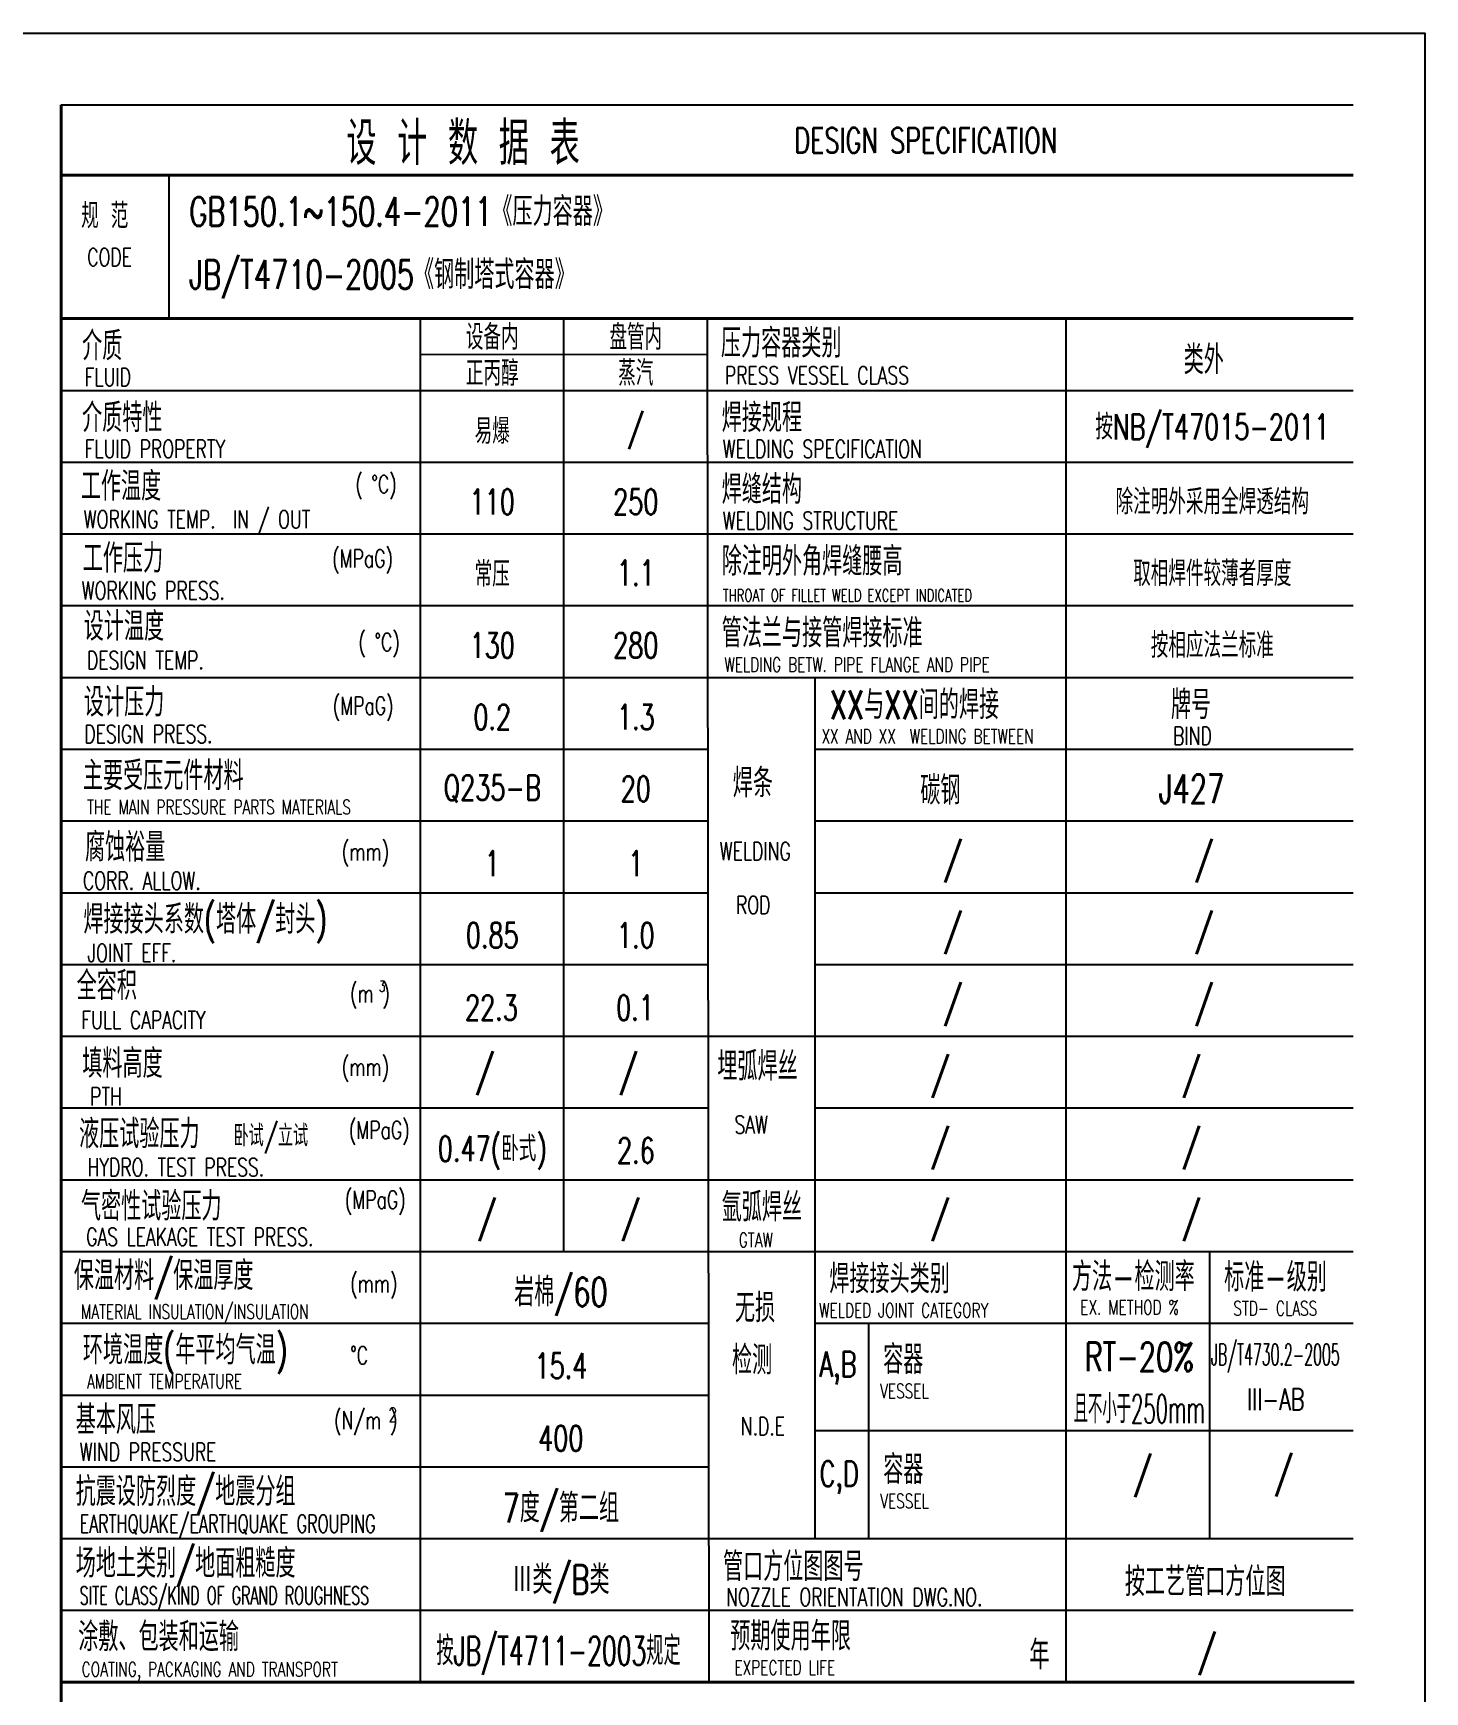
# Model space of a CAD drawing. Header units: millimetres. Extents: x -62352 to -47502, y -30131 to -9106.
# Drawn here: x -52350 to -47502, y -14884 to -9106 of the extents above; entities that cross this region are included whole.
import ezdxf
from ezdxf.enums import TextEntityAlignment as Align

# ---------------------------------------------------------------- set-up
doc = ezdxf.new("R2010")
doc.units = ezdxf.units.MM
doc.layers.add('实线', color=7, linetype='Continuous', lineweight=40)
doc.layers.add('尺寸线', color=4, linetype='Continuous')
doc.layers.add('文字层', color=3, linetype='Continuous')
doc.styles.add('工程', font='romans.shx', dxfattribs={"width": 0.7, "bigfont": 'hztxt.shx'})

msp = doc.modelspace()

# ---------------------------------------------------------------- linework, layer by layer
at = {"layer": '实线'}
for p, q in [((-52252.369, -19393.19), (-52252.369, -9355.75)), ((-52252.369, -9599.985), (-47752.369, -9599.985)), ((-52252.369, -10099.985), (-47752.369, -10099.985)), ((-52252.369, -14849.985), (-47747.806, -14849.985))]:
    msp.add_line(p, q, dxfattribs=at)
at = {"layer": '尺寸线'}
msp.add_lwpolyline([(-62352.171, -9105.75), (-47502.171, -9105.75), (-47502.171, -30130.75), (-62352.171, -30130.75)], close=True, dxfattribs=at)
at = {"layer": '文字层'}
for p, q in [((-52252.369, -9355.75), (-47752.171, -9355.75)), ((-51877.369, -9599.985), (-51877.369, -10099.985)), ((-51002.369, -10099.985), (-51002.369, -14849.985)), ((-50502.274, -10099.985), (-50502.274, -13349.985)), ((-50002.369, -10099.985), (-49996.589, -14849.985)), ((-48752.369, -10099.985), (-48752.369, -14849.985)), ((-51002.369, -10224.782), (-50002.218, -10223.565)), ((-52252.369, -10349.985), (-47752.369, -10349.985)), ((-52252.369, -10599.985), (-47752.369, -10599.985)), ((-52252.369, -10849.985), (-47752.369, -10849.985)), ((-52252.369, -11099.985), (-47752.369, -11099.985)), ((-52252.369, -11349.985), (-47752.369, -11349.985)), ((-49627.369, -11349.985), (-49627.369, -14349.985)), ((-52252.369, -11599.985), (-50000.553, -11599.985)), ((-49627.369, -11599.985), (-47752.369, -11599.985)), ((-52252.369, -11849.985), (-50000.25, -11849.985)), ((-49627.369, -11849.985), (-47752.369, -11849.985)), ((-52252.369, -12099.985), (-49999.948, -12099.985)), ((-49627.369, -12099.985), (-47752.369, -12099.985)), ((-52252.369, -12349.985), (-50002.369, -12349.985)), ((-50002.369, -12349.985), (-49999.645, -12349.985)), ((-49627.369, -12349.985), (-47752.369, -12349.985)), ((-52255.092, -12599.985), (-51880.092, -12599.985)), ((-52252.369, -12599.985), (-49627.369, -12599.985)), ((-49627.369, -12599.985), (-47752.369, -12599.985)), ((-49439.869, -12599.985), (-47752.369, -12599.985)), ((-52252.369, -12849.985), (-49999.04, -12849.985)), ((-50002.369, -12849.985), (-49999.04, -12849.985)), ((-49627.369, -12849.985), (-47752.369, -12849.985)), ((-49627.369, -12849.985), (-47752.369, -12849.985)), ((-52252.369, -13099.985), (-47752.369, -13099.985)), ((-52252.369, -13349.985), (-47752.369, -13349.985)), ((-48252.369, -13349.985), (-48252.369, -14349.985)), ((-52252.369, -13599.985), (-49998.11, -13599.985)), ((-49627.369, -13599.985), (-47752.369, -13599.985)), ((-49439.869, -13599.985), (-49439.869, -14349.985)), ((-52252.369, -13849.985), (-49997.806, -13849.985)), ((-49627.369, -13972.98), (-47752.369, -13972.98)), ((-52252.369, -14099.985), (-49997.501, -14099.985)), ((-52252.064, -14349.985), (-47752.064, -14349.985)), ((-52252.369, -14599.985), (-47752.369, -14599.985)), ((-52252.369, -14849.985), (-47752.369, -14849.985)), ((-52252.369, -14849.985), (-47752.369, -14849.985))]:
    msp.add_line(p, q, dxfattribs=at)

# ---------------------------------------------------------------- texts
at = {"layer": '文字层', "style": '工程'}
for s, height, width, p in [('设 计 数 据 表', 150, 0.7, (-51259.173, -9564.697)), ('DESIGN SPECIFICATION', 87.5, 0.7, (-49698.755, -9522.978)), ('规 范', 87.5, 0.7, (-52183.238, -9785.733)), ('GB150.1~150.4-2011《压力容器》', 100, 0.7, (-51806.511, -9777.161)), ('CODE', 62.5, 0.7, (-52161.852, -9917.249)), ('JB/T4710-2005《钢制塔式容器》', 100, 0.7, (-51806.511, -9996.92)), ('介质', 100, 0.7, (-52179.836, -10245.341)), ('压力容器类别', 100, 0.7, (-49954.386, -10235.674)), ('FLUID', 62.5, 0.7, (-52170.51, -10335.241)), ('PRESS VESSEL CLASS', 62.5, 0.7, (-49940.507, -10329.057)), ('介质特性', 100, 0.7, (-52179.836, -10495.341)), ('焊接规程', 100, 0.7, (-49951.714, -10495.341)), ('FLUID PROPERTY', 62.5, 0.7, (-52170.51, -10585.241)), ('WELDING SPECIFICATION', 62.5, 0.7, (-49947.753, -10585.241)), ('工作温度', 100, 0.7, (-52184.207, -10734.102)), ('( %%DC)', 62.5, 0.7, (-51227.984, -10708.196)), ('焊缝结构', 100, 0.7, (-49951.714, -10745.341)), ('WORKING TEMP.  IN / OUT', 62.5, 0.7, (-52173.882, -10830.59)), ('WELDING STRUCTURE', 62.5, 0.7, (-49947.753, -10835.241)), ('工作压力', 100, 0.7, (-52177.549, -10985.213)), ('(MPaG)', 62.5, 0.7, (-51308.462, -10967.071)), ('除注明外角焊缝腰高', 100, 0.7, (-49951.714, -10995.341)), ('WORKING PRESS.', 62.5, 0.7, (-52181.313, -11078.974)), ('THROAT OF FILLET WELD EXCEPT INDICATED', 42.5, 0.7, (-49947.753, -11085.241)), ('设计温度', 100, 0.7, (-52174.018, -11222.232)), ('管法兰与接管焊接标准', 100, 0.7, (-49951.714, -11245.341)), ('( %%DC)', 62.5, 0.7, (-51217.172, -11258.196)), ('DESIGN TEMP.', 62.5, 0.7, (-52162.549, -11321.568)), ('WELDING BETW. PIPE FLANGE AND PIPE', 50, 0.7, (-49942.295, -11330.305)), ('设计压力', 100, 0.7, (-52173.319, -11486.348)), ('(MPaG)', 62.5, 0.7, (-51306.542, -11480.057)), ('XX与XX间的焊接', 100, 0.7, (-49575.201, -11495.341)), ('牌号', 100, 0.7, (-48386.722, -11495.341)), ('DESIGN PRESS.', 62.5, 0.7, (-52171.91, -11578.65)), ('XX AND XX  WELDING BETWEEN', 50, 0.7, (-49604.359, -11580.305)), ('BIND', 62.5, 0.7, (-48378.997, -11585.241)), ('主要受压元件材料', 100, 0.7, (-52177.085, -11742.639)), ('焊条', 100, 0.7, (-49913.065, -11767.594)), ('THE MAIN PRESSURE PARTS MATERIALS', 50, 0.7, (-52162.782, -11826.99)), ('腐蚀裕量', 100, 0.7, (-52169.644, -11991.546)), ('(mm)', 62.5, 0.7, (-51274.95, -11988.329)), ('WELDING ', 62.5, 0.7, (-49958.257, -11986.928)), ('CORR. ALLOW.', 62.5, 0.7, (-52177.008, -12089.514)), ('焊接接头系数(塔体/封头)', 100, 0.7, (-52175.22, -12243.005)), ('ROD', 62.5, 0.7, (-49901.768, -12174.196)), ('JOINT EFF.', 62.5, 0.7, (-52161.099, -12341.215)), ('全容积', 100, 0.7, (-52198.849, -12474.054)), ('(m )', 62.5, 0.7, (-51246.454, -12482.966)), ('3', 37.5, 0.7, (-51146.06, -12444.978)), ('FULL CAPACITY', 62.5, 0.7, (-52182.064, -12574.682)), ('填料高度', 100, 0.7, (-52179.009, -12745.061)), ('埋弧焊丝', 100, 0.7, (-49966.787, -12754.613)), ('(mm)', 62.5, 0.7, (-51274.95, -12738.329)), ('PTH', 62.5, 0.7, (-52151.709, -12840.997)), ('液压试验压力', 100, 0.7, (-52190.418, -12990.614)), ('(MPaG)', 62.5, 0.7, (-51250.253, -12958.039)), ('SAW', 62.5, 0.7, (-49906.876, -12939.452)), ('卧试/立试', 75, 0.7, (-51651.901, -12983.848)), ('HYDRO. TEST PRESS. ', 62.5, 0.7, (-52160.763, -13087.738)), ('气密性试验压力', 100, 0.7, (-52183.906, -13242.354)), ('(MPaG)', 62.5, 0.7, (-51264.315, -13200.972)), ('氩弧焊丝', 100, 0.7, (-49951.714, -13245.341)), ('GAS LEAKAGE TEST PRESS.', 62.5, 0.7, (-52165.406, -13330.289)), ('GTAW', 50, 0.7, (-49892.033, -13335.005)), ('保温材料/保温厚度', 100, 0.7, (-52208.688, -13484)), ('焊接接头类别', 100, 0.7, (-49576.714, -13495.341)), ('方法-检测率', 100, 0.7, (-48731.558, -13487.882)), ('标准-级别', 100, 0.7, (-48201.365, -13489.538)), ('(mm)', 62.5, 0.7, (-51245.549, -13492.912)), ('无损', 100, 0.7, (-49905.328, -13596.799)), (' EX. METHOD %%%', 50, 0.7, (-48726.587, -13569.043)), ('MATERIAL INSULATION/INSULATION', 50, 0.7, (-52183.819, -13584.628)), ('WELDED JOINT CATEGORY', 50, 0.7, (-49612.27, -13580.305)), ('   STD- CLASS', 50, 0.7, (-48247.686, -13572.846)), ('环境温度(年平均气温)', 100, 0.7, (-52177.16, -13743.139)), ('%%DC', 62.5, 0.7, (-51245.549, -13742.912)), ('检测', 100, 0.7, (-49915.802, -13778.217)), ('容器', 100, 0.7, (-49389.214, -13776.378)), ('JB/T4730.2-2005', 75, 0.48, (-48247.686, -13746.236)), ('A,B', 87.5, 0.7, (-49610.909, -13786.163)), ('AMBIENT TEMPERATURE', 50, 0.7, (-52162.857, -13827.489)), ('VESSEL ', 50, 0.7, (-49399.784, -13861.341)), ('III-AB', 75, 0.7, (-48122.368, -13902.273)), ('基本风压', 100, 0.7, (-52202.112, -13986.174)), ('(N/m )', 62.5, 0.7, (-51302.283, -13968.884)), ('N.D.E', 62.5, 0.7, (-49884.977, -13990.105)), ('WIND PRESSURE', 62.5, 0.7, (-52188.234, -14079.557)), ('C,D', 87.5, 0.7, (-49610.604, -14167.876)), ('容器', 100, 0.7, (-49388.909, -14159.577)), ('抗震设防烈度/地震分组', 100, 0.7, (-52202.112, -14236.174)), ('VESSEL ', 50, 0.7, (-49399.48, -14244.54)), ('EARTHQUAKE/EARTHQUAKE GROUPING', 62.5, 0.65, (-52188.234, -14329.557)), ('场地土类别/地面粗糙度', 100, 0.7, (-52202.112, -14486.174)), ('管口方位图图号', 100, 0.7, (-49947.091, -14497.692)), ('SITE CLASS/KIND OF GRAND ROUGHNESS', 62.5, 0.58, (-52188.234, -14579.557)), ('NOZZLE ORIENTATION DWG.NO.', 62.5, 0.7, (-49935.962, -14584.963)), ('涂敷、包装和运输', 100, 0.7, (-52193.27, -14742.354)), ('预期使用年限', 100, 0.7, (-49921.676, -14740.013)), ('COATING, PACKAGING AND TRANSPORT', 50, 0.7, (-52181.396, -14830.289)), ('EXPECTED LIFE', 50, 0.7, (-49907.373, -14824.363))]:
    msp.add_text(s, height=height, dxfattribs=dict(at, width=width)).set_placement(p)
for s, height, width, p in [('设备内', 87.5, 0.7, (-50751.044, -10159.954)), ('盘管内', 87.5, 0.7, (-50250.949, -10159.954)), ('类外', 100, 0.7, (-48272.171, -10238.25)), ('正丙醇', 87.5, 0.7, (-50751.044, -10285.766)), ('蒸汽', 87.5, 0.7, (-50250.949, -10285.766)), ('易爆', 87.5, 0.7, (-50751.044, -10488.25)), ('/', 87.5, 0.7, (-50250.949, -10488.25)), ('按NB/T47015-2011', 87.5, 0.7, (-48242.538, -10483.512)), ('除注明外采用全焊透结构', 87.5, 0.7, (-48242.538, -10733.512)), ('110', 87.5, 0.7, (-50751.044, -10738.25)), ('250', 87.5, 0.7, (-50250.949, -10738.25)), ('常压', 87.5, 0.7, (-50751.044, -10985.75)), ('1.1', 87.5, 0.7, (-50250.949, -10985.75)), ('取相焊件较薄者厚度', 87.5, 0.7, (-48242.538, -10983.512)), ('130', 87.5, 0.7, (-50751.044, -11238.25)), ('280', 87.5, 0.7, (-50250.949, -11238.25)), ('按相应法兰标准', 87.5, 0.7, (-48242.538, -11233.512)), ('0.2', 87.5, 0.7, (-50751.044, -11488.25)), ('1.3', 87.5, 0.7, (-50250.949, -11488.25)), ('Q235-B', 87.5, 0.7, (-50751.044, -11738.25)), ('20', 87.5, 0.7, (-50250.949, -11738.25)), ('碳钢', 100, 0.7, (-49189.754, -11738.25)), ('J427', 100, 0.7, (-48314.754, -11738.25)), ('1', 87.5, 0.7, (-50751.044, -11998.196)), ('1', 87.5, 0.7, (-50250.949, -11998.196)), ('/', 100, 0.7, (-49146.009, -11988.25)), ('/', 100, 0.7, (-48271.009, -11988.25)), ('/', 100, 0.7, (-49146.009, -12238.25)), ('/', 100, 0.7, (-48271.009, -12238.25)), ('0.85', 87.5, 0.7, (-50751.044, -12248.196)), ('1.0', 87.5, 0.7, (-50250.949, -12248.196)), ('/', 100, 0.7, (-49146.009, -12488.25)), ('/', 100, 0.7, (-48271.009, -12488.25)), ('22.3', 87.5, 0.7, (-50753.767, -12500.75)), ('0.1', 87.5, 0.7, (-50253.673, -12500.75)), ('/', 100, 0.7, (-50776.208, -12728.795)), ('/', 100, 0.7, (-50276.113, -12728.795)), ('/', 100, 0.7, (-49189.754, -12738.25)), ('/', 100, 0.7, (-48314.754, -12738.25)), ('0.47(卧式)', 87.5, 0.7, (-50750.611, -12998.149)), ('/', 100, 0.7, (-49189.754, -12988.25)), ('/', 100, 0.7, (-48314.754, -12988.25)), ('2.6', 87.5, 0.7, (-50250.516, -12998.149)), ('/', 100, 0.7, (-50768.93, -13238.25)), ('/', 100, 0.7, (-50268.836, -13238.25)), ('/', 100, 0.7, (-49189.754, -13238.25)), ('/', 100, 0.7, (-48314.754, -13238.25)), ('岩棉/60', 100, 0.7, (-50511.738, -13498.149)), ('RT-20%', 100, 0.7, (-48496.983, -13717.217)), ('15.4', 87.5, 0.7, (-50511.738, -13748.149)), ('且不小于250mm', 100, 0.5, (-48496.983, -13894.071)), ('2', 50, 0.7, (-51097.489, -13918.105)), ('400', 87.5, 0.7, (-50512.171, -14000.75)), ('/', 100, 0.7, (-48484.374, -14129.781)), ('/', 100, 0.7, (-47993.145, -14127.478)), ('7度/第二组', 100, 0.7, (-50512.171, -14250.75)), ('Ⅲ类/B类', 100, 0.7, (-50511.738, -14499.966)), ('按工艺管口方位图', 100, 0.7, (-48267.169, -14494.65)), ('按JB/T4711-2003规定', 100, 0.6, (-50520.046, -14748.149)), ('/', 100, 0.7, (-48260.225, -14749.781)), ('年', 100, 0.7, (-48844.625, -14749.781))]:
    msp.add_text(s, height=height, dxfattribs=dict(at, width=width)).set_placement(p, align=Align.MIDDLE)

doc.saveas('drawing.dxf')
